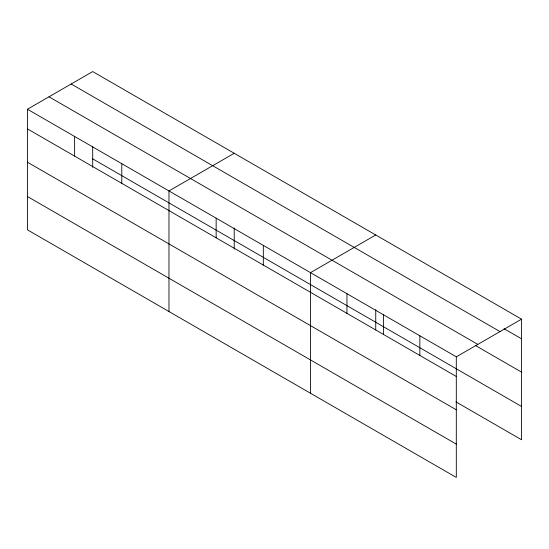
<?xml version="1.0" encoding="UTF-8"?>
<svg xmlns="http://www.w3.org/2000/svg" width="549" height="549" viewBox="0 0 549 549"><rect width="100%" height="100%" fill="white"/><g stroke="black" fill="none" stroke-linecap="round" stroke-linejoin="round"><path stroke-width="0.82" d="M456.301 409.801L456.301 356.829L27.45 109.237L27.45 229.839L456.301 477.431L456.301 409.801L27.45 162.202M455.938 401.882L521.55 439.763L521.55 319.161L92.699 71.569L27.45 109.237M234.217 153.274L168.968 190.942L168.968 311.544M375.742 234.979L310.494 272.647L310.494 393.249M456.301 356.829L521.55 319.161M504.051 328.714L521.55 338.815M71.164 83.997L500.015 331.596M48.985 96.802L477.836 344.401M475.619 345.609L521.55 372.126M92.699 158.853L521.55 406.452M27.45 128.891L456.301 376.484M27.45 196.528L456.301 444.12M419.848 335.789L419.848 355.443M383.401 314.742L383.401 334.396M375.742 309.711L375.742 329.956M346.947 293.694L346.947 313.349M263.321 245.417L263.321 265.071M234.217 228.007L234.217 249.102M216.148 218.179L216.148 237.834M121.796 163.705L121.796 183.359M92.699 146.302L92.699 167.397M74.623 136.475L74.623 156.129"/></g></svg>
